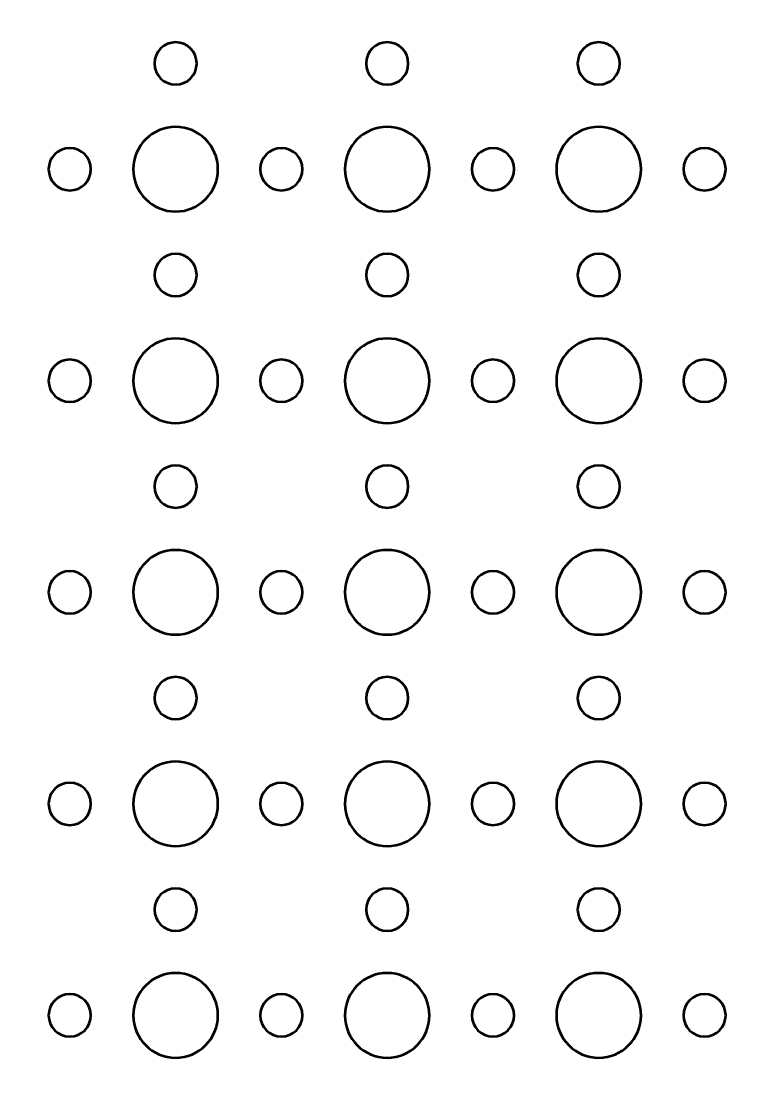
# Model space of a CAD drawing. Header units: centimetres. Extents: x -42 to 42, y -29.9 to 29.9.
# Drawn here: x -4.84 to 0.3, y -14.7 to -7.2 of the extents above; entities that cross this region are included whole.
import ezdxf

# ---------------------------------------------------------------- set-up
doc = ezdxf.new("R2010")
doc.units = ezdxf.units.CM
doc.header["$MEASUREMENT"] = 0
doc.layers.add('Layer 1', color=7, linetype='Continuous')

msp = doc.modelspace()

# ---------------------------------------------------------------- linework, layer by layer
at = {"layer": 'Layer 1', "lineweight": 53}
for points, knots in [([(41.95, 29.45), (41.95, 29.45), (41.95, -29.45), (41.95, -29.45), (41.95, -29.45), (41.95, -29.72614), (41.72614, -29.95), (41.45, -29.95), (41.45, -29.95), (41.45, -29.95), (-41.45, -29.95), (-41.45, -29.95), (-41.45, -29.95), (-41.72614, -29.95), (-41.95, -29.72614), (-41.95, -29.45), (-41.95, -29.45), (-41.95, -29.45), (-41.95, 29.45), (-41.95, 29.45), (-41.95, 29.45), (-41.95, 29.72614), (-41.72614, 29.95), (-41.45, 29.95), (-41.45, 29.95), (-41.45, 29.95), (41.45, 29.95), (41.45, 29.95), (41.45, 29.95), (41.72614, 29.95), (41.95, 29.72614), (41.95, 29.45)], [0, 0, 0, 0, 0.1111111, 0.1111111, 0.1111111, 0.1111111, 0.2222222, 0.2222222, 0.2222222, 0.2222222, 0.3333333, 0.3333333, 0.3333333, 0.3333333, 0.4444444, 0.4444444, 0.4444444, 0.4444444, 0.5555556, 0.5555556, 0.5555556, 0.5555556, 0.6666667, 0.6666667, 0.6666667, 0.6666667, 0.7777778, 0.7777778, 0.7777778, 0.7777778, 1, 1, 1, 1]), ([(-3.75, -7.65), (-3.83284, -7.65), (-3.9, -7.58284), (-3.9, -7.5), (-3.9, -7.5), (-3.9, -7.41716), (-3.83284, -7.35), (-3.75, -7.35), (-3.75, -7.35), (-3.66716, -7.35), (-3.6, -7.41716), (-3.6, -7.5), (-3.6, -7.5), (-3.6, -7.58284), (-3.66716, -7.65), (-3.75, -7.65)], [0, 0, 0, 0, 0.2, 0.2, 0.2, 0.2, 0.4, 0.4, 0.4, 0.4, 0.6, 0.6, 0.6, 0.6, 1, 1, 1, 1]), ([(-2.25, -7.65), (-2.33284, -7.65), (-2.4, -7.58284), (-2.4, -7.5), (-2.4, -7.5), (-2.4, -7.41716), (-2.33284, -7.35), (-2.25, -7.35), (-2.25, -7.35), (-2.16716, -7.35), (-2.1, -7.41716), (-2.1, -7.5), (-2.1, -7.5), (-2.1, -7.58284), (-2.16716, -7.65), (-2.25, -7.65)], [0, 0, 0, 0, 0.2, 0.2, 0.2, 0.2, 0.4, 0.4, 0.4, 0.4, 0.6, 0.6, 0.6, 0.6, 1, 1, 1, 1]), ([(-0.75, -7.65), (-0.83284, -7.65), (-0.9, -7.58284), (-0.9, -7.5), (-0.9, -7.5), (-0.9, -7.41716), (-0.83284, -7.35), (-0.75, -7.35), (-0.75, -7.35), (-0.66716, -7.35), (-0.6, -7.41716), (-0.6, -7.5), (-0.6, -7.5), (-0.6, -7.58284), (-0.66716, -7.65), (-0.75, -7.65)], [0, 0, 0, 0, 0.2, 0.2, 0.2, 0.2, 0.4, 0.4, 0.4, 0.4, 0.6, 0.6, 0.6, 0.6, 1, 1, 1, 1]), ([(-3.75, -8.55), (-3.91569, -8.55), (-4.05, -8.41569), (-4.05, -8.25), (-4.05, -8.25), (-4.05, -8.08431), (-3.91569, -7.95), (-3.75, -7.95), (-3.75, -7.95), (-3.58431, -7.95), (-3.45, -8.08431), (-3.45, -8.25), (-3.45, -8.25), (-3.45, -8.41569), (-3.58431, -8.55), (-3.75, -8.55)], [0, 0, 0, 0, 0.2, 0.2, 0.2, 0.2, 0.4, 0.4, 0.4, 0.4, 0.6, 0.6, 0.6, 0.6, 1, 1, 1, 1]), ([(-2.25, -8.55), (-2.41569, -8.55), (-2.55, -8.41569), (-2.55, -8.25), (-2.55, -8.25), (-2.55, -8.08431), (-2.41569, -7.95), (-2.25, -7.95), (-2.25, -7.95), (-2.08431, -7.95), (-1.95, -8.08431), (-1.95, -8.25), (-1.95, -8.25), (-1.95, -8.41569), (-2.08431, -8.55), (-2.25, -8.55)], [0, 0, 0, 0, 0.2, 0.2, 0.2, 0.2, 0.4, 0.4, 0.4, 0.4, 0.6, 0.6, 0.6, 0.6, 1, 1, 1, 1]), ([(-0.75, -8.55), (-0.91569, -8.55), (-1.05, -8.41569), (-1.05, -8.25), (-1.05, -8.25), (-1.05, -8.08431), (-0.91569, -7.95), (-0.75, -7.95), (-0.75, -7.95), (-0.58431, -7.95), (-0.45, -8.08431), (-0.45, -8.25), (-0.45, -8.25), (-0.45, -8.41569), (-0.58431, -8.55), (-0.75, -8.55)], [0, 0, 0, 0, 0.2, 0.2, 0.2, 0.2, 0.4, 0.4, 0.4, 0.4, 0.6, 0.6, 0.6, 0.6, 1, 1, 1, 1]), ([(-4.5, -8.4), (-4.58284, -8.4), (-4.65, -8.33284), (-4.65, -8.25), (-4.65, -8.25), (-4.65, -8.16716), (-4.58284, -8.1), (-4.5, -8.1), (-4.5, -8.1), (-4.41716, -8.1), (-4.35, -8.16716), (-4.35, -8.25), (-4.35, -8.25), (-4.35, -8.33284), (-4.41716, -8.4), (-4.5, -8.4)], [0, 0, 0, 0, 0.2, 0.2, 0.2, 0.2, 0.4, 0.4, 0.4, 0.4, 0.6, 0.6, 0.6, 0.6, 1, 1, 1, 1]), ([(-3, -8.4), (-3.08284, -8.4), (-3.15, -8.33284), (-3.15, -8.25), (-3.15, -8.25), (-3.15, -8.16716), (-3.08284, -8.1), (-3, -8.1), (-3, -8.1), (-2.91716, -8.1), (-2.85, -8.16716), (-2.85, -8.25), (-2.85, -8.25), (-2.85, -8.33284), (-2.91716, -8.4), (-3, -8.4)], [0, 0, 0, 0, 0.2, 0.2, 0.2, 0.2, 0.4, 0.4, 0.4, 0.4, 0.6, 0.6, 0.6, 0.6, 1, 1, 1, 1]), ([(-1.5, -8.4), (-1.58284, -8.4), (-1.65, -8.33284), (-1.65, -8.25), (-1.65, -8.25), (-1.65, -8.16716), (-1.58284, -8.1), (-1.5, -8.1), (-1.5, -8.1), (-1.41716, -8.1), (-1.35, -8.16716), (-1.35, -8.25), (-1.35, -8.25), (-1.35, -8.33284), (-1.41716, -8.4), (-1.5, -8.4)], [0, 0, 0, 0, 0.2, 0.2, 0.2, 0.2, 0.4, 0.4, 0.4, 0.4, 0.6, 0.6, 0.6, 0.6, 1, 1, 1, 1]), ([(0, -8.4), (-0.08284, -8.4), (-0.15, -8.33284), (-0.15, -8.25), (-0.15, -8.25), (-0.15, -8.16716), (-0.08284, -8.1), (0, -8.1), (0, -8.1), (0.08284, -8.1), (0.15, -8.16716), (0.15, -8.25), (0.15, -8.25), (0.15, -8.33284), (0.08284, -8.4), (0, -8.4)], [0, 0, 0, 0, 0.2, 0.2, 0.2, 0.2, 0.4, 0.4, 0.4, 0.4, 0.6, 0.6, 0.6, 0.6, 1, 1, 1, 1]), ([(-3.75, -9.15), (-3.83284, -9.15), (-3.9, -9.08284), (-3.9, -9), (-3.9, -9), (-3.9, -8.91716), (-3.83284, -8.85), (-3.75, -8.85), (-3.75, -8.85), (-3.66716, -8.85), (-3.6, -8.91716), (-3.6, -9), (-3.6, -9), (-3.6, -9.08284), (-3.66716, -9.15), (-3.75, -9.15)], [0, 0, 0, 0, 0.2, 0.2, 0.2, 0.2, 0.4, 0.4, 0.4, 0.4, 0.6, 0.6, 0.6, 0.6, 1, 1, 1, 1]), ([(-2.25, -9.15), (-2.33284, -9.15), (-2.4, -9.08284), (-2.4, -9), (-2.4, -9), (-2.4, -8.91716), (-2.33284, -8.85), (-2.25, -8.85), (-2.25, -8.85), (-2.16716, -8.85), (-2.1, -8.91716), (-2.1, -9), (-2.1, -9), (-2.1, -9.08284), (-2.16716, -9.15), (-2.25, -9.15)], [0, 0, 0, 0, 0.2, 0.2, 0.2, 0.2, 0.4, 0.4, 0.4, 0.4, 0.6, 0.6, 0.6, 0.6, 1, 1, 1, 1]), ([(-0.75, -9.15), (-0.83284, -9.15), (-0.9, -9.08284), (-0.9, -9), (-0.9, -9), (-0.9, -8.91716), (-0.83284, -8.85), (-0.75, -8.85), (-0.75, -8.85), (-0.66716, -8.85), (-0.6, -8.91716), (-0.6, -9), (-0.6, -9), (-0.6, -9.08284), (-0.66716, -9.15), (-0.75, -9.15)], [0, 0, 0, 0, 0.2, 0.2, 0.2, 0.2, 0.4, 0.4, 0.4, 0.4, 0.6, 0.6, 0.6, 0.6, 1, 1, 1, 1]), ([(-3.75, -10.05), (-3.91569, -10.05), (-4.05, -9.91569), (-4.05, -9.75), (-4.05, -9.75), (-4.05, -9.58431), (-3.91569, -9.45), (-3.75, -9.45), (-3.75, -9.45), (-3.58431, -9.45), (-3.45, -9.58431), (-3.45, -9.75), (-3.45, -9.75), (-3.45, -9.91569), (-3.58431, -10.05), (-3.75, -10.05)], [0, 0, 0, 0, 0.2, 0.2, 0.2, 0.2, 0.4, 0.4, 0.4, 0.4, 0.6, 0.6, 0.6, 0.6, 1, 1, 1, 1]), ([(-2.25, -10.05), (-2.41569, -10.05), (-2.55, -9.91569), (-2.55, -9.75), (-2.55, -9.75), (-2.55, -9.58431), (-2.41569, -9.45), (-2.25, -9.45), (-2.25, -9.45), (-2.08431, -9.45), (-1.95, -9.58431), (-1.95, -9.75), (-1.95, -9.75), (-1.95, -9.91569), (-2.08431, -10.05), (-2.25, -10.05)], [0, 0, 0, 0, 0.2, 0.2, 0.2, 0.2, 0.4, 0.4, 0.4, 0.4, 0.6, 0.6, 0.6, 0.6, 1, 1, 1, 1]), ([(-0.75, -10.05), (-0.91569, -10.05), (-1.05, -9.91569), (-1.05, -9.75), (-1.05, -9.75), (-1.05, -9.58431), (-0.91569, -9.45), (-0.75, -9.45), (-0.75, -9.45), (-0.58431, -9.45), (-0.45, -9.58431), (-0.45, -9.75), (-0.45, -9.75), (-0.45, -9.91569), (-0.58431, -10.05), (-0.75, -10.05)], [0, 0, 0, 0, 0.2, 0.2, 0.2, 0.2, 0.4, 0.4, 0.4, 0.4, 0.6, 0.6, 0.6, 0.6, 1, 1, 1, 1]), ([(-4.5, -9.9), (-4.58284, -9.9), (-4.65, -9.83284), (-4.65, -9.75), (-4.65, -9.75), (-4.65, -9.66716), (-4.58284, -9.6), (-4.5, -9.6), (-4.5, -9.6), (-4.41716, -9.6), (-4.35, -9.66716), (-4.35, -9.75), (-4.35, -9.75), (-4.35, -9.83284), (-4.41716, -9.9), (-4.5, -9.9)], [0, 0, 0, 0, 0.2, 0.2, 0.2, 0.2, 0.4, 0.4, 0.4, 0.4, 0.6, 0.6, 0.6, 0.6, 1, 1, 1, 1]), ([(-3, -9.9), (-3.08284, -9.9), (-3.15, -9.83284), (-3.15, -9.75), (-3.15, -9.75), (-3.15, -9.66716), (-3.08284, -9.6), (-3, -9.6), (-3, -9.6), (-2.91716, -9.6), (-2.85, -9.66716), (-2.85, -9.75), (-2.85, -9.75), (-2.85, -9.83284), (-2.91716, -9.9), (-3, -9.9)], [0, 0, 0, 0, 0.2, 0.2, 0.2, 0.2, 0.4, 0.4, 0.4, 0.4, 0.6, 0.6, 0.6, 0.6, 1, 1, 1, 1]), ([(-1.5, -9.9), (-1.58284, -9.9), (-1.65, -9.83284), (-1.65, -9.75), (-1.65, -9.75), (-1.65, -9.66716), (-1.58284, -9.6), (-1.5, -9.6), (-1.5, -9.6), (-1.41716, -9.6), (-1.35, -9.66716), (-1.35, -9.75), (-1.35, -9.75), (-1.35, -9.83284), (-1.41716, -9.9), (-1.5, -9.9)], [0, 0, 0, 0, 0.2, 0.2, 0.2, 0.2, 0.4, 0.4, 0.4, 0.4, 0.6, 0.6, 0.6, 0.6, 1, 1, 1, 1]), ([(0, -9.9), (-0.08284, -9.9), (-0.15, -9.83284), (-0.15, -9.75), (-0.15, -9.75), (-0.15, -9.66716), (-0.08284, -9.6), (0, -9.6), (0, -9.6), (0.08284, -9.6), (0.15, -9.66716), (0.15, -9.75), (0.15, -9.75), (0.15, -9.83284), (0.08284, -9.9), (0, -9.9)], [0, 0, 0, 0, 0.2, 0.2, 0.2, 0.2, 0.4, 0.4, 0.4, 0.4, 0.6, 0.6, 0.6, 0.6, 1, 1, 1, 1]), ([(-3.75, -10.65), (-3.83284, -10.65), (-3.9, -10.58284), (-3.9, -10.5), (-3.9, -10.5), (-3.9, -10.41716), (-3.83284, -10.35), (-3.75, -10.35), (-3.75, -10.35), (-3.66716, -10.35), (-3.6, -10.41716), (-3.6, -10.5), (-3.6, -10.5), (-3.6, -10.58284), (-3.66716, -10.65), (-3.75, -10.65)], [0, 0, 0, 0, 0.2, 0.2, 0.2, 0.2, 0.4, 0.4, 0.4, 0.4, 0.6, 0.6, 0.6, 0.6, 1, 1, 1, 1]), ([(-2.25, -10.65), (-2.33284, -10.65), (-2.4, -10.58284), (-2.4, -10.5), (-2.4, -10.5), (-2.4, -10.41716), (-2.33284, -10.35), (-2.25, -10.35), (-2.25, -10.35), (-2.16716, -10.35), (-2.1, -10.41716), (-2.1, -10.5), (-2.1, -10.5), (-2.1, -10.58284), (-2.16716, -10.65), (-2.25, -10.65)], [0, 0, 0, 0, 0.2, 0.2, 0.2, 0.2, 0.4, 0.4, 0.4, 0.4, 0.6, 0.6, 0.6, 0.6, 1, 1, 1, 1]), ([(-0.75, -10.65), (-0.83284, -10.65), (-0.9, -10.58284), (-0.9, -10.5), (-0.9, -10.5), (-0.9, -10.41716), (-0.83284, -10.35), (-0.75, -10.35), (-0.75, -10.35), (-0.66716, -10.35), (-0.6, -10.41716), (-0.6, -10.5), (-0.6, -10.5), (-0.6, -10.58284), (-0.66716, -10.65), (-0.75, -10.65)], [0, 0, 0, 0, 0.2, 0.2, 0.2, 0.2, 0.4, 0.4, 0.4, 0.4, 0.6, 0.6, 0.6, 0.6, 1, 1, 1, 1]), ([(-3.75, -11.55), (-3.91569, -11.55), (-4.05, -11.41569), (-4.05, -11.25), (-4.05, -11.25), (-4.05, -11.08431), (-3.91569, -10.95), (-3.75, -10.95), (-3.75, -10.95), (-3.58431, -10.95), (-3.45, -11.08431), (-3.45, -11.25), (-3.45, -11.25), (-3.45, -11.41569), (-3.58431, -11.55), (-3.75, -11.55)], [0, 0, 0, 0, 0.2, 0.2, 0.2, 0.2, 0.4, 0.4, 0.4, 0.4, 0.6, 0.6, 0.6, 0.6, 1, 1, 1, 1]), ([(-2.25, -11.55), (-2.41569, -11.55), (-2.55, -11.41569), (-2.55, -11.25), (-2.55, -11.25), (-2.55, -11.08431), (-2.41569, -10.95), (-2.25, -10.95), (-2.25, -10.95), (-2.08431, -10.95), (-1.95, -11.08431), (-1.95, -11.25), (-1.95, -11.25), (-1.95, -11.41569), (-2.08431, -11.55), (-2.25, -11.55)], [0, 0, 0, 0, 0.2, 0.2, 0.2, 0.2, 0.4, 0.4, 0.4, 0.4, 0.6, 0.6, 0.6, 0.6, 1, 1, 1, 1]), ([(-0.75, -11.55), (-0.91569, -11.55), (-1.05, -11.41569), (-1.05, -11.25), (-1.05, -11.25), (-1.05, -11.08431), (-0.91569, -10.95), (-0.75, -10.95), (-0.75, -10.95), (-0.58431, -10.95), (-0.45, -11.08431), (-0.45, -11.25), (-0.45, -11.25), (-0.45, -11.41569), (-0.58431, -11.55), (-0.75, -11.55)], [0, 0, 0, 0, 0.2, 0.2, 0.2, 0.2, 0.4, 0.4, 0.4, 0.4, 0.6, 0.6, 0.6, 0.6, 1, 1, 1, 1]), ([(-4.5, -11.4), (-4.58284, -11.4), (-4.65, -11.33284), (-4.65, -11.25), (-4.65, -11.25), (-4.65, -11.16716), (-4.58284, -11.1), (-4.5, -11.1), (-4.5, -11.1), (-4.41716, -11.1), (-4.35, -11.16716), (-4.35, -11.25), (-4.35, -11.25), (-4.35, -11.33284), (-4.41716, -11.4), (-4.5, -11.4)], [0, 0, 0, 0, 0.2, 0.2, 0.2, 0.2, 0.4, 0.4, 0.4, 0.4, 0.6, 0.6, 0.6, 0.6, 1, 1, 1, 1]), ([(-3, -11.4), (-3.08284, -11.4), (-3.15, -11.33284), (-3.15, -11.25), (-3.15, -11.25), (-3.15, -11.16716), (-3.08284, -11.1), (-3, -11.1), (-3, -11.1), (-2.91716, -11.1), (-2.85, -11.16716), (-2.85, -11.25), (-2.85, -11.25), (-2.85, -11.33284), (-2.91716, -11.4), (-3, -11.4)], [0, 0, 0, 0, 0.2, 0.2, 0.2, 0.2, 0.4, 0.4, 0.4, 0.4, 0.6, 0.6, 0.6, 0.6, 1, 1, 1, 1]), ([(-1.5, -11.4), (-1.58284, -11.4), (-1.65, -11.33284), (-1.65, -11.25), (-1.65, -11.25), (-1.65, -11.16716), (-1.58284, -11.1), (-1.5, -11.1), (-1.5, -11.1), (-1.41716, -11.1), (-1.35, -11.16716), (-1.35, -11.25), (-1.35, -11.25), (-1.35, -11.33284), (-1.41716, -11.4), (-1.5, -11.4)], [0, 0, 0, 0, 0.2, 0.2, 0.2, 0.2, 0.4, 0.4, 0.4, 0.4, 0.6, 0.6, 0.6, 0.6, 1, 1, 1, 1]), ([(0, -11.4), (-0.08284, -11.4), (-0.15, -11.33284), (-0.15, -11.25), (-0.15, -11.25), (-0.15, -11.16716), (-0.08284, -11.1), (0, -11.1), (0, -11.1), (0.08284, -11.1), (0.15, -11.16716), (0.15, -11.25), (0.15, -11.25), (0.15, -11.33284), (0.08284, -11.4), (0, -11.4)], [0, 0, 0, 0, 0.2, 0.2, 0.2, 0.2, 0.4, 0.4, 0.4, 0.4, 0.6, 0.6, 0.6, 0.6, 1, 1, 1, 1]), ([(-3.75, -12.15), (-3.83284, -12.15), (-3.9, -12.08284), (-3.9, -12), (-3.9, -12), (-3.9, -11.91716), (-3.83284, -11.85), (-3.75, -11.85), (-3.75, -11.85), (-3.66716, -11.85), (-3.6, -11.91716), (-3.6, -12), (-3.6, -12), (-3.6, -12.08284), (-3.66716, -12.15), (-3.75, -12.15)], [0, 0, 0, 0, 0.2, 0.2, 0.2, 0.2, 0.4, 0.4, 0.4, 0.4, 0.6, 0.6, 0.6, 0.6, 1, 1, 1, 1]), ([(-2.25, -12.15), (-2.33284, -12.15), (-2.4, -12.08284), (-2.4, -12), (-2.4, -12), (-2.4, -11.91716), (-2.33284, -11.85), (-2.25, -11.85), (-2.25, -11.85), (-2.16716, -11.85), (-2.1, -11.91716), (-2.1, -12), (-2.1, -12), (-2.1, -12.08284), (-2.16716, -12.15), (-2.25, -12.15)], [0, 0, 0, 0, 0.2, 0.2, 0.2, 0.2, 0.4, 0.4, 0.4, 0.4, 0.6, 0.6, 0.6, 0.6, 1, 1, 1, 1]), ([(-0.75, -12.15), (-0.83284, -12.15), (-0.9, -12.08284), (-0.9, -12), (-0.9, -12), (-0.9, -11.91716), (-0.83284, -11.85), (-0.75, -11.85), (-0.75, -11.85), (-0.66716, -11.85), (-0.6, -11.91716), (-0.6, -12), (-0.6, -12), (-0.6, -12.08284), (-0.66716, -12.15), (-0.75, -12.15)], [0, 0, 0, 0, 0.2, 0.2, 0.2, 0.2, 0.4, 0.4, 0.4, 0.4, 0.6, 0.6, 0.6, 0.6, 1, 1, 1, 1]), ([(-3.75, -13.05), (-3.91569, -13.05), (-4.05, -12.91569), (-4.05, -12.75), (-4.05, -12.75), (-4.05, -12.58431), (-3.91569, -12.45), (-3.75, -12.45), (-3.75, -12.45), (-3.58431, -12.45), (-3.45, -12.58431), (-3.45, -12.75), (-3.45, -12.75), (-3.45, -12.91569), (-3.58431, -13.05), (-3.75, -13.05)], [0, 0, 0, 0, 0.2, 0.2, 0.2, 0.2, 0.4, 0.4, 0.4, 0.4, 0.6, 0.6, 0.6, 0.6, 1, 1, 1, 1]), ([(-2.25, -13.05), (-2.41569, -13.05), (-2.55, -12.91569), (-2.55, -12.75), (-2.55, -12.75), (-2.55, -12.58431), (-2.41569, -12.45), (-2.25, -12.45), (-2.25, -12.45), (-2.08431, -12.45), (-1.95, -12.58431), (-1.95, -12.75), (-1.95, -12.75), (-1.95, -12.91569), (-2.08431, -13.05), (-2.25, -13.05)], [0, 0, 0, 0, 0.2, 0.2, 0.2, 0.2, 0.4, 0.4, 0.4, 0.4, 0.6, 0.6, 0.6, 0.6, 1, 1, 1, 1]), ([(-0.75, -13.05), (-0.91569, -13.05), (-1.05, -12.91569), (-1.05, -12.75), (-1.05, -12.75), (-1.05, -12.58431), (-0.91569, -12.45), (-0.75, -12.45), (-0.75, -12.45), (-0.58431, -12.45), (-0.45, -12.58431), (-0.45, -12.75), (-0.45, -12.75), (-0.45, -12.91569), (-0.58431, -13.05), (-0.75, -13.05)], [0, 0, 0, 0, 0.2, 0.2, 0.2, 0.2, 0.4, 0.4, 0.4, 0.4, 0.6, 0.6, 0.6, 0.6, 1, 1, 1, 1]), ([(-4.5, -12.9), (-4.58284, -12.9), (-4.65, -12.83284), (-4.65, -12.75), (-4.65, -12.75), (-4.65, -12.66716), (-4.58284, -12.6), (-4.5, -12.6), (-4.5, -12.6), (-4.41716, -12.6), (-4.35, -12.66716), (-4.35, -12.75), (-4.35, -12.75), (-4.35, -12.83284), (-4.41716, -12.9), (-4.5, -12.9)], [0, 0, 0, 0, 0.2, 0.2, 0.2, 0.2, 0.4, 0.4, 0.4, 0.4, 0.6, 0.6, 0.6, 0.6, 1, 1, 1, 1]), ([(-3, -12.9), (-3.08284, -12.9), (-3.15, -12.83284), (-3.15, -12.75), (-3.15, -12.75), (-3.15, -12.66716), (-3.08284, -12.6), (-3, -12.6), (-3, -12.6), (-2.91716, -12.6), (-2.85, -12.66716), (-2.85, -12.75), (-2.85, -12.75), (-2.85, -12.83284), (-2.91716, -12.9), (-3, -12.9)], [0, 0, 0, 0, 0.2, 0.2, 0.2, 0.2, 0.4, 0.4, 0.4, 0.4, 0.6, 0.6, 0.6, 0.6, 1, 1, 1, 1]), ([(-1.5, -12.9), (-1.58284, -12.9), (-1.65, -12.83284), (-1.65, -12.75), (-1.65, -12.75), (-1.65, -12.66716), (-1.58284, -12.6), (-1.5, -12.6), (-1.5, -12.6), (-1.41716, -12.6), (-1.35, -12.66716), (-1.35, -12.75), (-1.35, -12.75), (-1.35, -12.83284), (-1.41716, -12.9), (-1.5, -12.9)], [0, 0, 0, 0, 0.2, 0.2, 0.2, 0.2, 0.4, 0.4, 0.4, 0.4, 0.6, 0.6, 0.6, 0.6, 1, 1, 1, 1]), ([(0, -12.9), (-0.08284, -12.9), (-0.15, -12.83284), (-0.15, -12.75), (-0.15, -12.75), (-0.15, -12.66716), (-0.08284, -12.6), (0, -12.6), (0, -12.6), (0.08284, -12.6), (0.15, -12.66716), (0.15, -12.75), (0.15, -12.75), (0.15, -12.83284), (0.08284, -12.9), (0, -12.9)], [0, 0, 0, 0, 0.2, 0.2, 0.2, 0.2, 0.4, 0.4, 0.4, 0.4, 0.6, 0.6, 0.6, 0.6, 1, 1, 1, 1]), ([(-3.75, -13.65), (-3.83284, -13.65), (-3.9, -13.58284), (-3.9, -13.5), (-3.9, -13.5), (-3.9, -13.41716), (-3.83284, -13.35), (-3.75, -13.35), (-3.75, -13.35), (-3.66716, -13.35), (-3.6, -13.41716), (-3.6, -13.5), (-3.6, -13.5), (-3.6, -13.58284), (-3.66716, -13.65), (-3.75, -13.65)], [0, 0, 0, 0, 0.2, 0.2, 0.2, 0.2, 0.4, 0.4, 0.4, 0.4, 0.6, 0.6, 0.6, 0.6, 1, 1, 1, 1]), ([(-2.25, -13.65), (-2.33284, -13.65), (-2.4, -13.58284), (-2.4, -13.5), (-2.4, -13.5), (-2.4, -13.41716), (-2.33284, -13.35), (-2.25, -13.35), (-2.25, -13.35), (-2.16716, -13.35), (-2.1, -13.41716), (-2.1, -13.5), (-2.1, -13.5), (-2.1, -13.58284), (-2.16716, -13.65), (-2.25, -13.65)], [0, 0, 0, 0, 0.2, 0.2, 0.2, 0.2, 0.4, 0.4, 0.4, 0.4, 0.6, 0.6, 0.6, 0.6, 1, 1, 1, 1]), ([(-0.75, -13.65), (-0.83284, -13.65), (-0.9, -13.58284), (-0.9, -13.5), (-0.9, -13.5), (-0.9, -13.41716), (-0.83284, -13.35), (-0.75, -13.35), (-0.75, -13.35), (-0.66716, -13.35), (-0.6, -13.41716), (-0.6, -13.5), (-0.6, -13.5), (-0.6, -13.58284), (-0.66716, -13.65), (-0.75, -13.65)], [0, 0, 0, 0, 0.2, 0.2, 0.2, 0.2, 0.4, 0.4, 0.4, 0.4, 0.6, 0.6, 0.6, 0.6, 1, 1, 1, 1]), ([(-3.75, -14.55), (-3.91569, -14.55), (-4.05, -14.41569), (-4.05, -14.25), (-4.05, -14.25), (-4.05, -14.08431), (-3.91569, -13.95), (-3.75, -13.95), (-3.75, -13.95), (-3.58431, -13.95), (-3.45, -14.08431), (-3.45, -14.25), (-3.45, -14.25), (-3.45, -14.41569), (-3.58431, -14.55), (-3.75, -14.55)], [0, 0, 0, 0, 0.2, 0.2, 0.2, 0.2, 0.4, 0.4, 0.4, 0.4, 0.6, 0.6, 0.6, 0.6, 1, 1, 1, 1]), ([(-2.25, -14.55), (-2.41569, -14.55), (-2.55, -14.41569), (-2.55, -14.25), (-2.55, -14.25), (-2.55, -14.08431), (-2.41569, -13.95), (-2.25, -13.95), (-2.25, -13.95), (-2.08431, -13.95), (-1.95, -14.08431), (-1.95, -14.25), (-1.95, -14.25), (-1.95, -14.41569), (-2.08431, -14.55), (-2.25, -14.55)], [0, 0, 0, 0, 0.2, 0.2, 0.2, 0.2, 0.4, 0.4, 0.4, 0.4, 0.6, 0.6, 0.6, 0.6, 1, 1, 1, 1]), ([(-0.75, -14.55), (-0.91569, -14.55), (-1.05, -14.41569), (-1.05, -14.25), (-1.05, -14.25), (-1.05, -14.08431), (-0.91569, -13.95), (-0.75, -13.95), (-0.75, -13.95), (-0.58431, -13.95), (-0.45, -14.08431), (-0.45, -14.25), (-0.45, -14.25), (-0.45, -14.41569), (-0.58431, -14.55), (-0.75, -14.55)], [0, 0, 0, 0, 0.2, 0.2, 0.2, 0.2, 0.4, 0.4, 0.4, 0.4, 0.6, 0.6, 0.6, 0.6, 1, 1, 1, 1]), ([(-4.5, -14.4), (-4.58284, -14.4), (-4.65, -14.33284), (-4.65, -14.25), (-4.65, -14.25), (-4.65, -14.16716), (-4.58284, -14.1), (-4.5, -14.1), (-4.5, -14.1), (-4.41716, -14.1), (-4.35, -14.16716), (-4.35, -14.25), (-4.35, -14.25), (-4.35, -14.33284), (-4.41716, -14.4), (-4.5, -14.4)], [0, 0, 0, 0, 0.2, 0.2, 0.2, 0.2, 0.4, 0.4, 0.4, 0.4, 0.6, 0.6, 0.6, 0.6, 1, 1, 1, 1]), ([(-3, -14.4), (-3.08284, -14.4), (-3.15, -14.33284), (-3.15, -14.25), (-3.15, -14.25), (-3.15, -14.16716), (-3.08284, -14.1), (-3, -14.1), (-3, -14.1), (-2.91716, -14.1), (-2.85, -14.16716), (-2.85, -14.25), (-2.85, -14.25), (-2.85, -14.33284), (-2.91716, -14.4), (-3, -14.4)], [0, 0, 0, 0, 0.2, 0.2, 0.2, 0.2, 0.4, 0.4, 0.4, 0.4, 0.6, 0.6, 0.6, 0.6, 1, 1, 1, 1]), ([(-1.5, -14.4), (-1.58284, -14.4), (-1.65, -14.33284), (-1.65, -14.25), (-1.65, -14.25), (-1.65, -14.16716), (-1.58284, -14.1), (-1.5, -14.1), (-1.5, -14.1), (-1.41716, -14.1), (-1.35, -14.16716), (-1.35, -14.25), (-1.35, -14.25), (-1.35, -14.33284), (-1.41716, -14.4), (-1.5, -14.4)], [0, 0, 0, 0, 0.2, 0.2, 0.2, 0.2, 0.4, 0.4, 0.4, 0.4, 0.6, 0.6, 0.6, 0.6, 1, 1, 1, 1]), ([(0, -14.4), (-0.08284, -14.4), (-0.15, -14.33284), (-0.15, -14.25), (-0.15, -14.25), (-0.15, -14.16716), (-0.08284, -14.1), (0, -14.1), (0, -14.1), (0.08284, -14.1), (0.15, -14.16716), (0.15, -14.25), (0.15, -14.25), (0.15, -14.33284), (0.08284, -14.4), (0, -14.4)], [0, 0, 0, 0, 0.2, 0.2, 0.2, 0.2, 0.4, 0.4, 0.4, 0.4, 0.6, 0.6, 0.6, 0.6, 1, 1, 1, 1])]:
    msp.add_open_spline(points, degree=3, knots=knots, dxfattribs=at)

doc.saveas('drawing.dxf')
